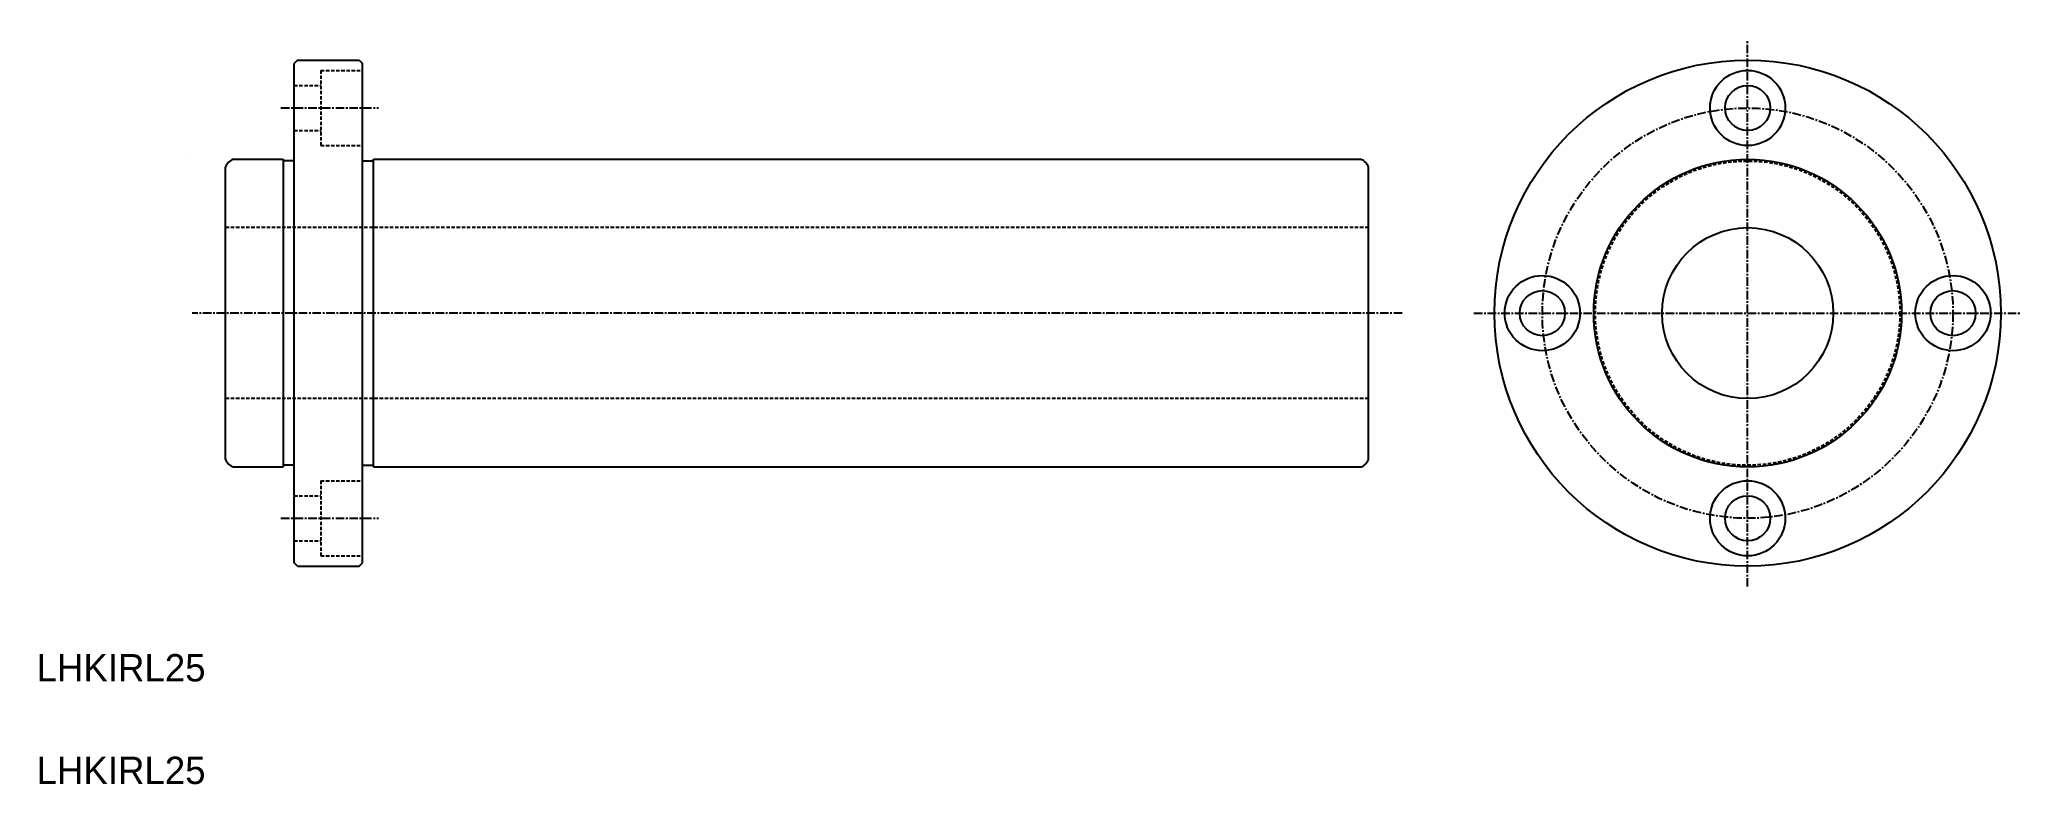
# Model space of a CAD drawing. Extents: x 207 to 497, y 114 to 223.
import ezdxf

# ---------------------------------------------------------------- set-up
doc = ezdxf.new("R2010")
doc.units = 0
doc.linetypes.add('CENTER', pattern=[2, 1.25, -0.25, 0.25, -0.25])
doc.linetypes.add('DASHED', pattern=[0.75, 0.5, -0.25])
doc.layers.get('0').update_dxf_attribs({"linetype": 'CONTINUOUS'})
doc.layers.add('CENTER', color=1, linetype='CENTER')

msp = doc.modelspace()

# ---------------------------------------------------------------- linework, layer by layer
at = {"color": 7, "linetype": 'CONTINUOUS'}
for p, q in [((244.8, 220.26), (244.3, 219.76)), ((244.8, 220.26), (253.8, 220.26)), ((253.8, 220.26), (254.3, 219.76)), ((244.3, 146.76), (244.3, 219.76)), ((254.3, 146.76), (254.3, 219.76)), ((228.55, 205.76), (228.55, 205.76)), ((235.39, 205.76), (242.7, 205.76)), ((242.7, 205.76), (242.7, 160.76)), ((255.9, 160.76), (255.9, 205.76)), ((255.9, 205.76), (400.21, 205.76)), ((234.3, 161.85), (234.3, 204.67)), ((244.3, 205.51), (242.7, 205.51)), ((254.3, 205.51), (255.9, 205.51)), ((401.3, 161.85), (401.3, 204.67)), ((235.39, 160.76), (242.7, 160.76)), ((244.3, 161.01), (242.7, 161.01)), ((254.3, 161.01), (255.9, 161.01)), ((255.9, 160.76), (400.21, 160.76)), ((244.8, 146.26), (244.3, 146.76)), ((244.8, 146.26), (253.8, 146.26)), ((253.8, 146.26), (254.3, 146.76))]:
    msp.add_line(p, q, dxfattribs=at)
at = {"color": 3, "linetype": 'DASHED'}
for p, q in [((248.2, 218.76), (248.2, 207.76)), ((248.2, 218.76), (254.3, 218.76)), ((244.3, 216.56), (248.2, 216.56)), ((244.3, 209.96), (248.2, 209.96)), ((248.2, 207.76), (254.3, 207.76)), ((401.3, 195.76), (234.3, 195.76)), ((401.3, 170.76), (234.3, 170.76)), ((244.3, 156.56), (248.2, 156.56)), ((248.2, 158.76), (248.2, 147.76)), ((248.2, 158.76), (254.3, 158.76)), ((244.3, 149.96), (248.2, 149.96)), ((248.2, 147.76), (254.3, 147.76))]:
    msp.add_line(p, q, dxfattribs=at)
at = {"color": 7, "linetype": 'CONTINUOUS'}
for centre, radius in [((456.7, 183.26), 37), ((456.7, 213.26), 5.5), ((456.7, 213.26), 3.3), ((456.7, 183.26), 22.5), ((456.7, 183.26), 12.5), ((426.7, 183.26), 5.5), ((486.7, 183.26), 5.5), ((426.7, 183.26), 3.3), ((486.7, 183.26), 3.3), ((456.7, 153.26), 5.5), ((456.7, 153.26), 3.3)]:
    msp.add_circle(centre, radius, dxfattribs=at)
at = {"color": 3, "linetype": 'DASHED'}
msp.add_circle((456.7, 183.26), 22.25, dxfattribs=at)
at = {"color": 7, "linetype": 'CONTINUOUS'}
for centre, start, end in [((236.15, 203.91), 112.3316, 157.6684), ((399.45, 203.91), 22.3316, 67.6684), ((236.15, 162.61), 202.3316, 247.6684), ((399.45, 162.61), 292.3316, 337.6684)]:
    msp.add_arc(centre, 2, start, end, dxfattribs=at)
at = {"layer": 'CENTER', "color": 1, "linetype": 'CENTER'}
for p, q in [((456.7, 143.26), (456.7, 223.26)), ((242.38, 213.26), (256.65, 213.26)), ((406.23, 183.26), (229.4, 183.26)), ((416.7, 183.26), (496.7, 183.26)), ((242.38, 153.26), (256.65, 153.26))]:
    msp.add_line(p, q, dxfattribs=at)
msp.add_circle((456.7, 183.26), 30, dxfattribs=at)

# ---------------------------------------------------------------- texts
at = {"color": 7, "linetype": 'CONTINUOUS'}
for p in [(206.68, 129.4), (206.68, 114.4)]:
    msp.add_text('LHKIRL25', height=4, dxfattribs=at).set_placement(p)

doc.saveas('drawing.dxf')
